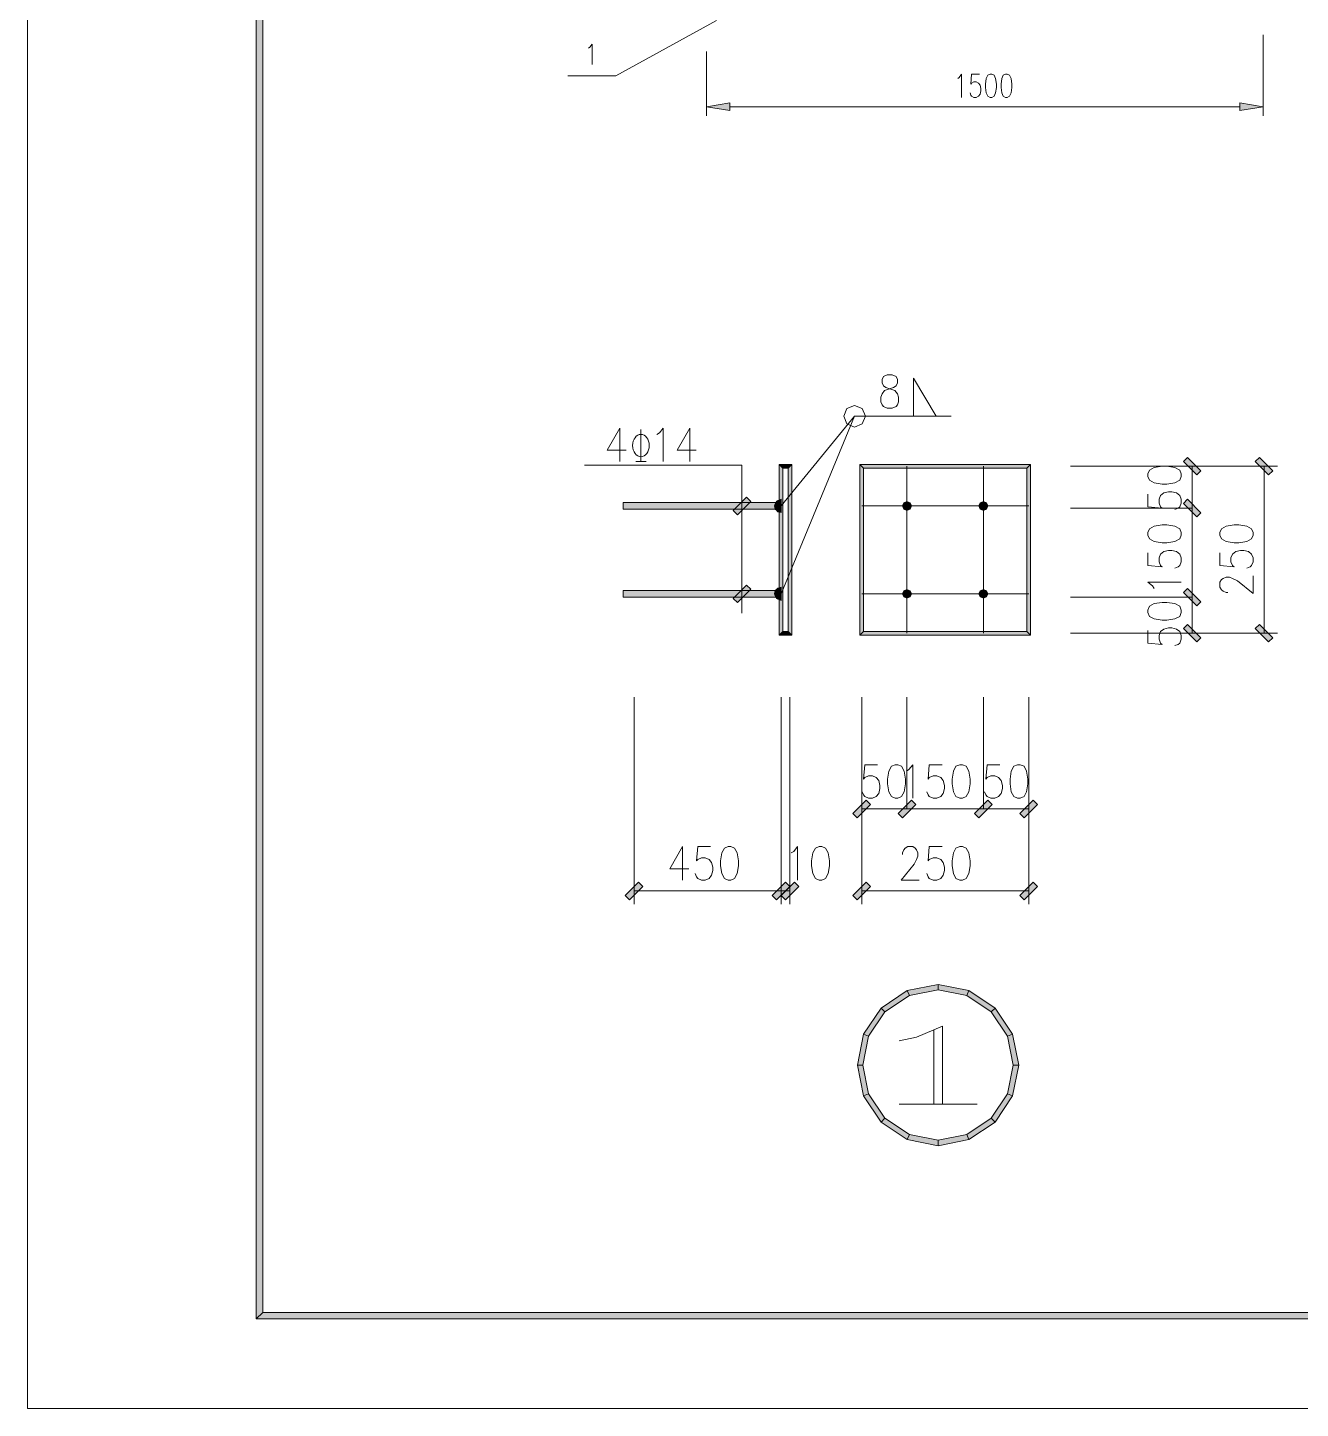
# Model space of a CAD drawing. Header units: millimetres. Extents: x 0 to 586, y 0 to 414.
# Drawn here: x 0 to 135.3, y 0 to 146.7 of the extents above; entities that cross this region are included whole.
import ezdxf

# ---------------------------------------------------------------- set-up
doc = ezdxf.new("R2010")
doc.units = ezdxf.units.MM

msp = doc.modelspace()

# ---------------------------------------------------------------- hatches: boundary and pattern name
h = msp.add_hatch(color=0)
h.dxf.hatch_style = 2
h.paths.add_polyline_path([(24.302861, 404.569083), (24.994306, 403.877639), (24.994306, 10.205861), (24.302861, 9.514417)])
h = msp.add_hatch(color=0)
h.dxf.hatch_style = 2
h.paths.add_polyline_path([(74.630139, 138.754556), (72.164222, 138.341806), (74.630139, 137.932583)])
h = msp.add_hatch(color=0)
h.dxf.hatch_style = 2
h.paths.add_polyline_path([(128.855611, 138.754556), (131.318, 138.341806), (128.855611, 137.932583)])
h = msp.add_hatch(color=0)
h.dxf.hatch_style = 2
h.paths.add_polyline_path([(80.288694, 82.58175), (79.893583, 82.190167), (79.893583, 100.33), (80.288694, 99.934889)])
h = msp.add_hatch(color=0)
h.dxf.hatch_style = 2
h.paths.add_polyline_path([(80.288694, 99.934889), (79.893583, 100.33), (81.234139, 100.33), (80.842556, 99.934889)])
h = msp.add_hatch(color=0)
h.dxf.hatch_style = 2
h.paths.add_polyline_path([(80.842556, 99.934889), (81.234139, 100.33), (81.234139, 82.190167), (80.842556, 82.58175)])
h = msp.add_hatch(color=0)
h.dxf.hatch_style = 2
h.paths.add_polyline_path([(88.861194, 99.934889), (88.466083, 100.33), (106.609444, 100.33), (106.214333, 99.934889)])
h = msp.add_hatch(color=0)
h.dxf.hatch_style = 2
h.paths.add_polyline_path([(88.861194, 82.58175), (88.466083, 82.190167), (88.466083, 100.33), (88.861194, 99.934889)])
h = msp.add_hatch(color=0)
h.dxf.hatch_style = 2
h.paths.add_polyline_path([(106.214333, 99.934889), (106.609444, 100.33), (106.609444, 82.190167), (106.214333, 82.58175)])
h = msp.add_hatch(color=0)
h.dxf.hatch_style = 2
h.paths.add_polyline_path([(124.717528, 99.649139), (124.265972, 99.197583), (122.847806, 100.61575), (123.299361, 101.067306)])
h = msp.add_hatch(color=0)
h.dxf.hatch_style = 2
h.paths.add_polyline_path([(132.36575, 99.649139), (131.914194, 99.197583), (130.496028, 100.61575), (130.947583, 101.067306)])
h = msp.add_hatch(color=0)
h.dxf.hatch_style = 2
h.paths.add_polyline_path([(80.091139, 96.266), (80.091139, 95.556917), (63.313028, 95.556917), (63.313028, 96.266)])
h = msp.add_hatch(color=0)
h.dxf.hatch_style = 2
h.paths.add_polyline_path([(75.448583, 94.974833), (74.997028, 95.426389), (76.415194, 96.848083), (76.86675, 96.396528)])
h = msp.add_hatch(color=0)
h.dxf.hatch_style = 2
h.paths.add_polyline_path([(79.477306, 95.909694), (79.477306, 96.142528), (79.382056, 95.909694)])
h = msp.add_hatch(color=0)
h.dxf.hatch_style = 2
h.paths.add_polyline_path([(79.477306, 95.556917), (79.477306, 95.909694), (79.382056, 95.909694)])
h = msp.add_hatch(color=0)
h.dxf.hatch_style = 2
h.paths.add_polyline_path([(79.590194, 95.909694), (79.590194, 96.414167), (79.477306, 96.142528)])
h = msp.add_hatch(color=0)
h.dxf.hatch_style = 2
h.paths.add_polyline_path([(79.477306, 95.909694), (79.590194, 95.909694), (79.477306, 96.142528)])
h = msp.add_hatch(color=0)
h.dxf.hatch_style = 2
h.paths.add_polyline_path([(79.477306, 95.556917), (79.590194, 95.444028), (79.477306, 95.909694)])
h = msp.add_hatch(color=0)
h.dxf.hatch_style = 2
h.paths.add_polyline_path([(79.590194, 95.444028), (79.590194, 95.909694), (79.477306, 95.909694)])
h = msp.add_hatch(color=0)
h.dxf.hatch_style = 2
h.paths.add_polyline_path([(79.738361, 95.909694), (79.738361, 96.474139), (79.590194, 96.414167)])
h = msp.add_hatch(color=0)
h.dxf.hatch_style = 2
h.paths.add_polyline_path([(79.590194, 95.909694), (79.738361, 95.909694), (79.590194, 96.414167)])
h = msp.add_hatch(color=0)
h.dxf.hatch_style = 2
h.paths.add_polyline_path([(79.590194, 95.444028), (79.738361, 95.295861), (79.590194, 95.909694)])
h = msp.add_hatch(color=0)
h.dxf.hatch_style = 2
h.paths.add_polyline_path([(79.738361, 95.295861), (79.738361, 95.909694), (79.590194, 95.909694)])
h = msp.add_hatch(color=0)
h.dxf.hatch_style = 2
h.paths.add_polyline_path([(80.091139, 95.909694), (80.091139, 96.622306), (79.738361, 96.474139)])
h = msp.add_hatch(color=0)
h.dxf.hatch_style = 2
h.paths.add_polyline_path([(79.738361, 95.909694), (80.091139, 95.909694), (79.738361, 96.474139)])
h = msp.add_hatch(color=0)
h.dxf.hatch_style = 2
h.paths.add_polyline_path([(79.738361, 95.295861), (80.091139, 95.200611), (79.738361, 95.909694)])
h = msp.add_hatch(color=0)
h.dxf.hatch_style = 2
h.paths.add_polyline_path([(80.091139, 95.200611), (80.091139, 95.909694), (79.738361, 95.909694)])
h = msp.add_hatch(color=0)
h.dxf.hatch_style = 2
h.paths.add_polyline_path([(93.140389, 96.244833), (92.999278, 95.909694), (93.472, 95.909694)])
h = msp.add_hatch(color=0)
h.dxf.hatch_style = 2
h.paths.add_polyline_path([(92.999278, 95.909694), (93.140389, 95.578083), (93.472, 95.909694)])
h = msp.add_hatch(color=0)
h.dxf.hatch_style = 2
h.paths.add_polyline_path([(93.472, 96.385944), (93.140389, 96.244833), (93.472, 95.909694)])
h = msp.add_hatch(color=0)
h.dxf.hatch_style = 2
h.paths.add_polyline_path([(93.140389, 95.578083), (93.472, 95.436972), (93.472, 95.909694)])
h = msp.add_hatch(color=0)
h.dxf.hatch_style = 2
h.paths.add_polyline_path([(93.807139, 96.244833), (93.472, 96.385944), (93.472, 95.909694)])
h = msp.add_hatch(color=0)
h.dxf.hatch_style = 2
h.paths.add_polyline_path([(93.94825, 95.909694), (93.807139, 96.244833), (93.472, 95.909694)])
h = msp.add_hatch(color=0)
h.dxf.hatch_style = 2
h.paths.add_polyline_path([(93.472, 95.436972), (93.807139, 95.578083), (93.472, 95.909694)])
h = msp.add_hatch(color=0)
h.dxf.hatch_style = 2
h.paths.add_polyline_path([(93.807139, 95.578083), (93.94825, 95.909694), (93.472, 95.909694)])
h = msp.add_hatch(color=0)
h.dxf.hatch_style = 2
h.paths.add_polyline_path([(101.264861, 96.244833), (101.127278, 95.909694), (101.6, 95.909694)])
h = msp.add_hatch(color=0)
h.dxf.hatch_style = 2
h.paths.add_polyline_path([(101.127278, 95.909694), (101.264861, 95.578083), (101.6, 95.909694)])
h = msp.add_hatch(color=0)
h.dxf.hatch_style = 2
h.paths.add_polyline_path([(101.6, 96.385944), (101.264861, 96.244833), (101.6, 95.909694)])
h = msp.add_hatch(color=0)
h.dxf.hatch_style = 2
h.paths.add_polyline_path([(101.264861, 95.578083), (101.6, 95.436972), (101.6, 95.909694)])
h = msp.add_hatch(color=0)
h.dxf.hatch_style = 2
h.paths.add_polyline_path([(101.935139, 96.244833), (101.6, 96.385944), (101.6, 95.909694)])
h = msp.add_hatch(color=0)
h.dxf.hatch_style = 2
h.paths.add_polyline_path([(102.072722, 95.909694), (101.935139, 96.244833), (101.6, 95.909694)])
h = msp.add_hatch(color=0)
h.dxf.hatch_style = 2
h.paths.add_polyline_path([(101.6, 95.436972), (101.935139, 95.578083), (101.6, 95.909694)])
h = msp.add_hatch(color=0)
h.dxf.hatch_style = 2
h.paths.add_polyline_path([(101.935139, 95.578083), (102.072722, 95.909694), (101.6, 95.909694)])
h = msp.add_hatch(color=0)
h.dxf.hatch_style = 2
h.paths.add_polyline_path([(124.717528, 95.190028), (124.265972, 94.738472), (122.847806, 96.160167), (123.299361, 96.611722)])
h = msp.add_hatch(color=0)
h.dxf.hatch_style = 2
h.paths.add_polyline_path([(80.091139, 86.924444), (80.091139, 86.211833), (63.313028, 86.211833), (63.313028, 86.924444)])
h = msp.add_hatch(color=0)
h.dxf.hatch_style = 2
h.paths.add_polyline_path([(75.448583, 85.633278), (74.997028, 86.084833), (76.415194, 87.503), (76.86675, 87.051444)])
h = msp.add_hatch(color=0)
h.dxf.hatch_style = 2
h.paths.add_polyline_path([(79.477306, 86.568139), (79.477306, 86.924444), (79.382056, 86.568139)])
h = msp.add_hatch(color=0)
h.dxf.hatch_style = 2
h.paths.add_polyline_path([(79.590194, 86.568139), (79.590194, 87.037333), (79.477306, 86.924444)])
h = msp.add_hatch(color=0)
h.dxf.hatch_style = 2
h.paths.add_polyline_path([(79.477306, 86.568139), (79.590194, 86.568139), (79.477306, 86.924444)])
h = msp.add_hatch(color=0)
h.dxf.hatch_style = 2
h.paths.add_polyline_path([(79.738361, 86.568139), (79.738361, 87.181972), (79.590194, 87.037333)])
h = msp.add_hatch(color=0)
h.dxf.hatch_style = 2
h.paths.add_polyline_path([(79.590194, 86.568139), (79.738361, 86.568139), (79.590194, 87.037333)])
h = msp.add_hatch(color=0)
h.dxf.hatch_style = 2
h.paths.add_polyline_path([(80.091139, 86.568139), (80.091139, 87.277222), (79.738361, 87.181972)])
h = msp.add_hatch(color=0)
h.dxf.hatch_style = 2
h.paths.add_polyline_path([(79.738361, 86.568139), (80.091139, 86.568139), (79.738361, 87.181972)])
h = msp.add_hatch(color=0)
h.dxf.hatch_style = 2
h.paths.add_polyline_path([(93.140389, 86.903278), (92.999278, 86.568139), (93.472, 86.568139)])
h = msp.add_hatch(color=0)
h.dxf.hatch_style = 2
h.paths.add_polyline_path([(93.472, 87.040861), (93.140389, 86.903278), (93.472, 86.568139)])
h = msp.add_hatch(color=0)
h.dxf.hatch_style = 2
h.paths.add_polyline_path([(93.807139, 86.903278), (93.472, 87.040861), (93.472, 86.568139)])
h = msp.add_hatch(color=0)
h.dxf.hatch_style = 2
h.paths.add_polyline_path([(93.94825, 86.568139), (93.807139, 86.903278), (93.472, 86.568139)])
h = msp.add_hatch(color=0)
h.dxf.hatch_style = 2
h.paths.add_polyline_path([(101.264861, 86.903278), (101.127278, 86.568139), (101.6, 86.568139)])
h = msp.add_hatch(color=0)
h.dxf.hatch_style = 2
h.paths.add_polyline_path([(101.6, 87.040861), (101.264861, 86.903278), (101.6, 86.568139)])
h = msp.add_hatch(color=0)
h.dxf.hatch_style = 2
h.paths.add_polyline_path([(101.935139, 86.903278), (101.6, 87.040861), (101.6, 86.568139)])
h = msp.add_hatch(color=0)
h.dxf.hatch_style = 2
h.paths.add_polyline_path([(102.072722, 86.568139), (101.935139, 86.903278), (101.6, 86.568139)])
h = msp.add_hatch(color=0)
h.dxf.hatch_style = 2
h.paths.add_polyline_path([(124.717528, 85.732056), (124.265972, 85.2805), (122.847806, 86.698667), (123.299361, 87.150222)])
h = msp.add_hatch(color=0)
h.dxf.hatch_style = 2
h.paths.add_polyline_path([(79.477306, 86.338833), (79.477306, 86.568139), (79.382056, 86.568139)])
h = msp.add_hatch(color=0)
h.dxf.hatch_style = 2
h.paths.add_polyline_path([(79.477306, 86.338833), (79.590194, 86.067194), (79.477306, 86.568139)])
h = msp.add_hatch(color=0)
h.dxf.hatch_style = 2
h.paths.add_polyline_path([(79.590194, 86.067194), (79.590194, 86.568139), (79.477306, 86.568139)])
h = msp.add_hatch(color=0)
h.dxf.hatch_style = 2
h.paths.add_polyline_path([(79.590194, 86.067194), (79.738361, 86.007222), (79.590194, 86.568139)])
h = msp.add_hatch(color=0)
h.dxf.hatch_style = 2
h.paths.add_polyline_path([(79.738361, 86.007222), (79.738361, 86.568139), (79.590194, 86.568139)])
h = msp.add_hatch(color=0)
h.dxf.hatch_style = 2
h.paths.add_polyline_path([(79.738361, 86.007222), (80.091139, 85.859056), (79.738361, 86.568139)])
h = msp.add_hatch(color=0)
h.dxf.hatch_style = 2
h.paths.add_polyline_path([(80.091139, 85.859056), (80.091139, 86.568139), (79.738361, 86.568139)])
h = msp.add_hatch(color=0)
h.dxf.hatch_style = 2
h.paths.add_polyline_path([(92.999278, 86.568139), (93.140389, 86.233), (93.472, 86.568139)])
h = msp.add_hatch(color=0)
h.dxf.hatch_style = 2
h.paths.add_polyline_path([(93.140389, 86.233), (93.472, 86.095417), (93.472, 86.568139)])
h = msp.add_hatch(color=0)
h.dxf.hatch_style = 2
h.paths.add_polyline_path([(93.472, 86.095417), (93.807139, 86.233), (93.472, 86.568139)])
h = msp.add_hatch(color=0)
h.dxf.hatch_style = 2
h.paths.add_polyline_path([(93.807139, 86.233), (93.94825, 86.568139), (93.472, 86.568139)])
h = msp.add_hatch(color=0)
h.dxf.hatch_style = 2
h.paths.add_polyline_path([(101.127278, 86.568139), (101.264861, 86.233), (101.6, 86.568139)])
h = msp.add_hatch(color=0)
h.dxf.hatch_style = 2
h.paths.add_polyline_path([(101.264861, 86.233), (101.6, 86.095417), (101.6, 86.568139)])
h = msp.add_hatch(color=0)
h.dxf.hatch_style = 2
h.paths.add_polyline_path([(101.6, 86.095417), (101.935139, 86.233), (101.6, 86.568139)])
h = msp.add_hatch(color=0)
h.dxf.hatch_style = 2
h.paths.add_polyline_path([(101.935139, 86.233), (102.072722, 86.568139), (101.6, 86.568139)])
h = msp.add_hatch(color=0)
h.dxf.hatch_style = 2
h.paths.add_polyline_path([(80.842556, 82.58175), (81.234139, 82.190167), (79.893583, 82.190167), (80.288694, 82.58175)])
h = msp.add_hatch(color=0)
h.dxf.hatch_style = 2
h.paths.add_polyline_path([(106.214333, 82.58175), (106.609444, 82.190167), (88.466083, 82.190167), (88.861194, 82.58175)])
h = msp.add_hatch(color=0)
h.dxf.hatch_style = 2
h.paths.add_polyline_path([(124.717528, 81.900889), (124.265972, 81.449333), (122.847806, 82.871028), (123.299361, 83.322583)])
h = msp.add_hatch(color=0)
h.dxf.hatch_style = 2
h.paths.add_polyline_path([(132.36575, 81.900889), (131.914194, 81.449333), (130.496028, 82.871028), (130.947583, 83.322583)])
h = msp.add_hatch(color=0)
h.dxf.hatch_style = 2
h.paths.add_polyline_path([(88.180333, 62.766222), (87.728778, 63.217778), (89.146944, 64.635944), (89.5985, 64.184389)])
h = msp.add_hatch(color=0)
h.dxf.hatch_style = 2
h.paths.add_polyline_path([(92.988694, 62.766222), (92.537139, 63.217778), (93.958833, 64.635944), (94.410389, 64.184389)])
h = msp.add_hatch(color=0)
h.dxf.hatch_style = 2
h.paths.add_polyline_path([(101.116694, 62.766222), (100.665139, 63.217778), (102.083306, 64.635944), (102.538389, 64.184389)])
h = msp.add_hatch(color=0)
h.dxf.hatch_style = 2
h.paths.add_polyline_path([(105.925056, 62.766222), (105.4735, 63.217778), (106.895194, 64.635944), (107.34675, 64.184389)])
h = msp.add_hatch(color=0)
h.dxf.hatch_style = 2
h.paths.add_polyline_path([(63.979778, 54.063194), (63.528222, 54.51475), (64.946389, 55.932917), (65.397944, 55.481361)])
h = msp.add_hatch(color=0)
h.dxf.hatch_style = 2
h.paths.add_polyline_path([(79.607833, 54.063194), (79.156278, 54.51475), (80.574444, 55.932917), (81.026, 55.481361)])
h = msp.add_hatch(color=0)
h.dxf.hatch_style = 2
h.paths.add_polyline_path([(80.553278, 54.063194), (80.101722, 54.51475), (81.523417, 55.932917), (81.974972, 55.481361)])
h = msp.add_hatch(color=0)
h.dxf.hatch_style = 2
h.paths.add_polyline_path([(88.180333, 54.063194), (87.728778, 54.51475), (89.146944, 55.932917), (89.5985, 55.481361)])
h = msp.add_hatch(color=0)
h.dxf.hatch_style = 2
h.paths.add_polyline_path([(105.925056, 54.063194), (105.4735, 54.51475), (106.895194, 55.932917), (107.34675, 55.481361)])
h = msp.add_hatch(color=0)
h.dxf.hatch_style = 2
h.paths.add_polyline_path([(93.50375, 44.404139), (90.720333, 42.548528), (91.133083, 42.135778), (93.722472, 43.867917)])
h = msp.add_hatch(color=0)
h.dxf.hatch_style = 2
h.paths.add_polyline_path([(96.781056, 45.056778), (93.50375, 44.404139), (93.722472, 43.867917), (96.781056, 44.478222)])
h = msp.add_hatch(color=0)
h.dxf.hatch_style = 2
h.paths.add_polyline_path([(100.061889, 44.404139), (96.781056, 45.056778), (96.781056, 44.478222), (99.839639, 43.867917)])
h = msp.add_hatch(color=0)
h.dxf.hatch_style = 2
h.paths.add_polyline_path([(102.841778, 42.548528), (100.061889, 44.404139), (99.839639, 43.867917), (102.432556, 42.135778)])
h = msp.add_hatch(color=0)
h.dxf.hatch_style = 2
h.paths.add_polyline_path([(90.720333, 42.548528), (88.864722, 39.765111), (89.397417, 39.542861), (91.133083, 42.135778)])
h = msp.add_hatch(color=0)
h.dxf.hatch_style = 2
h.paths.add_polyline_path([(104.700917, 39.765111), (102.841778, 42.548528), (102.432556, 42.135778), (104.164694, 39.542861)])
h = msp.add_hatch(color=0)
h.dxf.hatch_style = 2
h.paths.add_polyline_path([(88.864722, 39.765111), (88.212083, 36.484278), (88.790639, 36.484278), (89.397417, 39.542861)])
h = msp.add_hatch(color=0)
h.dxf.hatch_style = 2
h.paths.add_polyline_path([(105.353556, 36.484278), (104.700917, 39.765111), (104.164694, 39.542861), (104.775, 36.484278)])
h = msp.add_hatch(color=0)
h.dxf.hatch_style = 2
h.paths.add_polyline_path([(88.212083, 36.484278), (88.864722, 33.206972), (89.397417, 33.429222), (88.790639, 36.484278)])
h = msp.add_hatch(color=0)
h.dxf.hatch_style = 2
h.paths.add_polyline_path([(104.700917, 33.206972), (105.353556, 36.484278), (104.775, 36.484278), (104.164694, 33.429222)])
h = msp.add_hatch(color=0)
h.dxf.hatch_style = 2
h.paths.add_polyline_path([(88.864722, 33.206972), (90.720333, 30.423556), (91.133083, 30.836306), (89.397417, 33.429222)])
h = msp.add_hatch(color=0)
h.dxf.hatch_style = 2
h.paths.add_polyline_path([(102.841778, 30.423556), (104.700917, 33.206972), (104.164694, 33.429222), (102.432556, 30.836306)])
h = msp.add_hatch(color=0)
h.dxf.hatch_style = 2
h.paths.add_polyline_path([(90.720333, 30.423556), (93.50375, 28.567944), (93.722472, 29.104167), (91.133083, 30.836306)])
h = msp.add_hatch(color=0)
h.dxf.hatch_style = 2
h.paths.add_polyline_path([(100.061889, 28.567944), (102.841778, 30.423556), (102.432556, 30.836306), (99.839639, 29.104167)])
h = msp.add_hatch(color=0)
h.dxf.hatch_style = 2
h.paths.add_polyline_path([(93.50375, 28.567944), (96.781056, 27.915306), (96.781056, 28.493861), (93.722472, 29.104167)])
h = msp.add_hatch(color=0)
h.dxf.hatch_style = 2
h.paths.add_polyline_path([(96.781056, 27.915306), (100.061889, 28.567944), (99.839639, 29.104167), (96.781056, 28.493861)])
h = msp.add_hatch(color=0)
h.dxf.hatch_style = 2
h.paths.add_polyline_path([(24.302861, 9.514417), (24.994306, 10.205861), (575.429944, 10.205861), (576.117861, 9.514417)])

# ---------------------------------------------------------------- linework, layer by layer
at = {"color": 0, "lineweight": 0}
for points in [[(0, 0), (585.632278, 0), (585.632278, 414.0835), (0, 414.0835)], [(24.302861, 404.569083), (24.994306, 403.877639), (24.994306, 10.205861), (24.302861, 9.514417)], [(102.316139, 141.7955), (102.069194, 141.675556), (101.906917, 141.322778), (101.82225, 140.737167), (101.82225, 140.384389), (101.906917, 139.798778), (102.069194, 139.446), (102.316139, 139.329583), (102.481944, 139.329583), (102.728889, 139.446), (102.891167, 139.798778), (102.972306, 140.384389), (102.972306, 140.737167), (102.891167, 141.322778), (102.728889, 141.675556), (102.481944, 141.7955)], [(103.960083, 141.7955), (103.713139, 141.675556), (103.547333, 141.322778), (103.466194, 140.737167), (103.466194, 140.384389), (103.547333, 139.798778), (103.713139, 139.446), (103.960083, 139.329583), (104.125889, 139.329583), (104.369306, 139.446), (104.535111, 139.798778), (104.61625, 140.384389), (104.61625, 140.737167), (104.535111, 141.322778), (104.369306, 141.675556), (104.125889, 141.7955)], [(74.630139, 138.754556), (72.164222, 138.341806), (74.630139, 137.932583)], [(128.855611, 138.754556), (131.318, 138.341806), (128.855611, 137.932583)], [(91.365917, 109.851472), (90.960222, 109.682139), (90.826167, 109.343472), (90.826167, 109.008333), (90.960222, 108.669667), (91.231861, 108.500333), (91.771611, 108.331), (92.177306, 108.161667), (92.448944, 107.823), (92.583, 107.484333), (92.583, 106.979861), (92.448944, 106.641194), (92.311361, 106.471861), (91.905667, 106.302528), (91.365917, 106.302528), (90.960222, 106.471861), (90.826167, 106.641194), (90.688583, 106.979861), (90.688583, 107.484333), (90.826167, 107.823), (91.094278, 108.161667), (91.499972, 108.331), (92.04325, 108.500333), (92.311361, 108.669667), (92.448944, 109.008333), (92.448944, 109.343472), (92.311361, 109.682139), (91.905667, 109.851472)], [(86.755111, 105.44175), (87.09025, 106.253139), (87.901639, 106.588278), (88.713028, 106.253139), (89.048167, 105.44175), (88.713028, 104.630361), (87.901639, 104.295222), (87.09025, 104.630361)], [(80.288694, 82.58175), (79.893583, 82.190167), (79.893583, 100.33), (80.288694, 99.934889)], [(80.288694, 99.934889), (79.893583, 100.33), (81.234139, 100.33), (80.842556, 99.934889)], [(80.842556, 99.934889), (81.234139, 100.33), (81.234139, 82.190167), (80.842556, 82.58175)], [(88.861194, 99.934889), (88.466083, 100.33), (106.609444, 100.33), (106.214333, 99.934889)], [(88.861194, 82.58175), (88.466083, 82.190167), (88.466083, 100.33), (88.861194, 99.934889)], [(106.214333, 99.934889), (106.609444, 100.33), (106.609444, 82.190167), (106.214333, 82.58175)], [(119.080139, 99.045889), (119.245944, 98.640194), (119.753944, 98.368556), (120.600611, 98.2345), (121.105083, 98.2345), (121.95175, 98.368556), (122.45975, 98.640194), (122.629083, 99.045889), (122.629083, 99.314), (122.45975, 99.719694), (121.95175, 99.991333), (121.105083, 100.125389), (120.600611, 100.125389), (119.753944, 99.991333), (119.245944, 99.719694), (119.080139, 99.314)], [(124.717528, 99.649139), (124.265972, 99.197583), (122.847806, 100.61575), (123.299361, 101.067306)], [(132.36575, 99.649139), (131.914194, 99.197583), (130.496028, 100.61575), (130.947583, 101.067306)], [(80.091139, 96.266), (80.091139, 95.556917), (63.313028, 95.556917), (63.313028, 96.266)], [(75.448583, 94.974833), (74.997028, 95.426389), (76.415194, 96.848083), (76.86675, 96.396528)], [(79.477306, 95.909694), (79.477306, 96.142528), (79.382056, 95.909694)], [(79.477306, 95.556917), (79.477306, 95.909694), (79.382056, 95.909694)], [(79.590194, 95.909694), (79.590194, 96.414167), (79.477306, 96.142528)], [(79.477306, 95.909694), (79.590194, 95.909694), (79.477306, 96.142528)], [(79.477306, 95.556917), (79.590194, 95.444028), (79.477306, 95.909694)], [(79.590194, 95.444028), (79.590194, 95.909694), (79.477306, 95.909694)], [(79.738361, 95.909694), (79.738361, 96.474139), (79.590194, 96.414167)], [(79.590194, 95.909694), (79.738361, 95.909694), (79.590194, 96.414167)], [(79.590194, 95.444028), (79.738361, 95.295861), (79.590194, 95.909694)], [(79.738361, 95.295861), (79.738361, 95.909694), (79.590194, 95.909694)], [(80.091139, 95.909694), (80.091139, 96.622306), (79.738361, 96.474139)], [(79.738361, 95.909694), (80.091139, 95.909694), (79.738361, 96.474139)], [(79.738361, 95.295861), (80.091139, 95.200611), (79.738361, 95.909694)], [(80.091139, 95.200611), (80.091139, 95.909694), (79.738361, 95.909694)], [(93.140389, 96.244833), (92.999278, 95.909694), (93.472, 95.909694)], [(92.999278, 95.909694), (93.140389, 95.578083), (93.472, 95.909694)], [(93.472, 96.385944), (93.140389, 96.244833), (93.472, 95.909694)], [(93.140389, 95.578083), (93.472, 95.436972), (93.472, 95.909694)], [(93.807139, 96.244833), (93.472, 96.385944), (93.472, 95.909694)], [(93.94825, 95.909694), (93.807139, 96.244833), (93.472, 95.909694)], [(93.472, 95.436972), (93.807139, 95.578083), (93.472, 95.909694)], [(93.807139, 95.578083), (93.94825, 95.909694), (93.472, 95.909694)], [(101.264861, 96.244833), (101.127278, 95.909694), (101.6, 95.909694)], [(101.127278, 95.909694), (101.264861, 95.578083), (101.6, 95.909694)], [(101.6, 96.385944), (101.264861, 96.244833), (101.6, 95.909694)], [(101.264861, 95.578083), (101.6, 95.436972), (101.6, 95.909694)], [(101.935139, 96.244833), (101.6, 96.385944), (101.6, 95.909694)], [(102.072722, 95.909694), (101.935139, 96.244833), (101.6, 95.909694)], [(101.6, 95.436972), (101.935139, 95.578083), (101.6, 95.909694)], [(101.935139, 95.578083), (102.072722, 95.909694), (101.6, 95.909694)], [(124.717528, 95.190028), (124.265972, 94.738472), (122.847806, 96.160167), (123.299361, 96.611722)], [(119.080139, 92.812306), (119.245944, 92.406611), (119.753944, 92.134972), (120.600611, 92.000917), (121.105083, 92.000917), (121.95175, 92.134972), (122.45975, 92.406611), (122.629083, 92.812306), (122.629083, 93.080417), (122.45975, 93.486111), (121.95175, 93.75775), (121.105083, 93.891806), (120.600611, 93.891806), (119.753944, 93.75775), (119.245944, 93.486111), (119.080139, 93.080417)], [(126.728361, 92.812306), (126.897694, 92.406611), (127.402167, 92.134972), (128.248833, 92.000917), (128.756833, 92.000917), (129.599972, 92.134972), (130.107972, 92.406611), (130.277306, 92.812306), (130.277306, 93.080417), (130.107972, 93.486111), (129.599972, 93.75775), (128.756833, 93.891806), (128.248833, 93.891806), (127.402167, 93.75775), (126.897694, 93.486111), (126.728361, 93.080417)], [(80.091139, 86.924444), (80.091139, 86.211833), (63.313028, 86.211833), (63.313028, 86.924444)], [(75.448583, 85.633278), (74.997028, 86.084833), (76.415194, 87.503), (76.86675, 87.051444)], [(79.477306, 86.568139), (79.477306, 86.924444), (79.382056, 86.568139)], [(79.590194, 86.568139), (79.590194, 87.037333), (79.477306, 86.924444)], [(79.477306, 86.568139), (79.590194, 86.568139), (79.477306, 86.924444)], [(79.738361, 86.568139), (79.738361, 87.181972), (79.590194, 87.037333)], [(79.590194, 86.568139), (79.738361, 86.568139), (79.590194, 87.037333)], [(80.091139, 86.568139), (80.091139, 87.277222), (79.738361, 87.181972)], [(79.738361, 86.568139), (80.091139, 86.568139), (79.738361, 87.181972)], [(93.140389, 86.903278), (92.999278, 86.568139), (93.472, 86.568139)], [(93.472, 87.040861), (93.140389, 86.903278), (93.472, 86.568139)], [(93.807139, 86.903278), (93.472, 87.040861), (93.472, 86.568139)], [(93.94825, 86.568139), (93.807139, 86.903278), (93.472, 86.568139)], [(101.264861, 86.903278), (101.127278, 86.568139), (101.6, 86.568139)], [(101.6, 87.040861), (101.264861, 86.903278), (101.6, 86.568139)], [(101.935139, 86.903278), (101.6, 87.040861), (101.6, 86.568139)], [(102.072722, 86.568139), (101.935139, 86.903278), (101.6, 86.568139)], [(124.717528, 85.732056), (124.265972, 85.2805), (122.847806, 86.698667), (123.299361, 87.150222)], [(79.477306, 86.338833), (79.477306, 86.568139), (79.382056, 86.568139)], [(79.477306, 86.338833), (79.590194, 86.067194), (79.477306, 86.568139)], [(79.590194, 86.067194), (79.590194, 86.568139), (79.477306, 86.568139)], [(79.590194, 86.067194), (79.738361, 86.007222), (79.590194, 86.568139)], [(79.738361, 86.007222), (79.738361, 86.568139), (79.590194, 86.568139)], [(79.738361, 86.007222), (80.091139, 85.859056), (79.738361, 86.568139)], [(80.091139, 85.859056), (80.091139, 86.568139), (79.738361, 86.568139)], [(92.999278, 86.568139), (93.140389, 86.233), (93.472, 86.568139)], [(93.140389, 86.233), (93.472, 86.095417), (93.472, 86.568139)], [(93.472, 86.095417), (93.807139, 86.233), (93.472, 86.568139)], [(93.807139, 86.233), (93.94825, 86.568139), (93.472, 86.568139)], [(101.127278, 86.568139), (101.264861, 86.233), (101.6, 86.568139)], [(101.264861, 86.233), (101.6, 86.095417), (101.6, 86.568139)], [(101.6, 86.095417), (101.935139, 86.233), (101.6, 86.568139)], [(101.935139, 86.233), (102.072722, 86.568139), (101.6, 86.568139)], [(119.080139, 84.578472), (119.245944, 84.172778), (119.753944, 83.901139), (120.600611, 83.767083), (121.105083, 83.767083), (121.95175, 83.901139), (122.45975, 84.172778), (122.629083, 84.578472), (122.629083, 84.846583), (122.45975, 85.252278), (121.95175, 85.523917), (121.105083, 85.657972), (120.600611, 85.657972), (119.753944, 85.523917), (119.245944, 85.252278), (119.080139, 84.846583)], [(80.842556, 82.58175), (81.234139, 82.190167), (79.893583, 82.190167), (80.288694, 82.58175)], [(106.214333, 82.58175), (106.609444, 82.190167), (88.466083, 82.190167), (88.861194, 82.58175)], [(124.717528, 81.900889), (124.265972, 81.449333), (122.847806, 82.871028), (123.299361, 83.322583)], [(132.36575, 81.900889), (131.914194, 81.449333), (130.496028, 82.871028), (130.947583, 83.322583)], [(92.226694, 68.407139), (91.821, 68.237806), (91.549361, 67.729806), (91.415306, 66.883139), (91.415306, 66.378667), (91.549361, 65.532), (91.821, 65.024), (92.226694, 64.854667), (92.498333, 64.854667), (92.904028, 65.024), (93.172139, 65.532), (93.306194, 66.378667), (93.306194, 66.883139), (93.172139, 67.729806), (92.904028, 68.237806), (92.498333, 68.407139)], [(99.088222, 68.407139), (98.682528, 68.237806), (98.410889, 67.729806), (98.276833, 66.883139), (98.276833, 66.378667), (98.410889, 65.532), (98.682528, 65.024), (99.088222, 64.854667), (99.359861, 64.854667), (99.765556, 65.024), (100.033667, 65.532), (100.17125, 66.378667), (100.17125, 66.883139), (100.033667, 67.729806), (99.765556, 68.237806), (99.359861, 68.407139)], [(105.237139, 68.407139), (104.831444, 68.237806), (104.559806, 67.729806), (104.42575, 66.883139), (104.42575, 66.378667), (104.559806, 65.532), (104.831444, 65.024), (105.237139, 64.854667), (105.50525, 64.854667), (105.910944, 65.024), (106.182583, 65.532), (106.316639, 66.378667), (106.316639, 66.883139), (106.182583, 67.729806), (105.910944, 68.237806), (105.50525, 68.407139)], [(88.180333, 62.766222), (87.728778, 63.217778), (89.146944, 64.635944), (89.5985, 64.184389)], [(92.988694, 62.766222), (92.537139, 63.217778), (93.958833, 64.635944), (94.410389, 64.184389)], [(101.116694, 62.766222), (100.665139, 63.217778), (102.083306, 64.635944), (102.538389, 64.184389)], [(105.925056, 62.766222), (105.4735, 63.217778), (106.895194, 64.635944), (107.34675, 64.184389)], [(74.471389, 59.700583), (74.065694, 59.53125), (73.794056, 59.026778), (73.66, 58.180111), (73.66, 57.672111), (73.794056, 56.828972), (74.065694, 56.320972), (74.471389, 56.151639), (74.7395, 56.151639), (75.145194, 56.320972), (75.416833, 56.828972), (75.550889, 57.672111), (75.550889, 58.180111), (75.416833, 59.026778), (75.145194, 59.53125), (74.7395, 59.700583)], [(84.148083, 59.700583), (83.742389, 59.53125), (83.474278, 59.026778), (83.336694, 58.180111), (83.336694, 57.672111), (83.474278, 56.828972), (83.742389, 56.320972), (84.148083, 56.151639), (84.419722, 56.151639), (84.825417, 56.320972), (85.093528, 56.828972), (85.231111, 57.672111), (85.231111, 58.180111), (85.093528, 59.026778), (84.825417, 59.53125), (84.419722, 59.700583)], [(99.088222, 59.700583), (98.682528, 59.53125), (98.410889, 59.026778), (98.276833, 58.180111), (98.276833, 57.672111), (98.410889, 56.828972), (98.682528, 56.320972), (99.088222, 56.151639), (99.359861, 56.151639), (99.765556, 56.320972), (100.033667, 56.828972), (100.17125, 57.672111), (100.17125, 58.180111), (100.033667, 59.026778), (99.765556, 59.53125), (99.359861, 59.700583)], [(63.979778, 54.063194), (63.528222, 54.51475), (64.946389, 55.932917), (65.397944, 55.481361)], [(79.607833, 54.063194), (79.156278, 54.51475), (80.574444, 55.932917), (81.026, 55.481361)], [(80.553278, 54.063194), (80.101722, 54.51475), (81.523417, 55.932917), (81.974972, 55.481361)], [(88.180333, 54.063194), (87.728778, 54.51475), (89.146944, 55.932917), (89.5985, 55.481361)], [(105.925056, 54.063194), (105.4735, 54.51475), (106.895194, 55.932917), (107.34675, 55.481361)], [(93.50375, 44.404139), (90.720333, 42.548528), (91.133083, 42.135778), (93.722472, 43.867917)], [(96.781056, 45.056778), (93.50375, 44.404139), (93.722472, 43.867917), (96.781056, 44.478222)], [(100.061889, 44.404139), (96.781056, 45.056778), (96.781056, 44.478222), (99.839639, 43.867917)], [(102.841778, 42.548528), (100.061889, 44.404139), (99.839639, 43.867917), (102.432556, 42.135778)], [(90.720333, 42.548528), (88.864722, 39.765111), (89.397417, 39.542861), (91.133083, 42.135778)], [(104.700917, 39.765111), (102.841778, 42.548528), (102.432556, 42.135778), (104.164694, 39.542861)], [(88.864722, 39.765111), (88.212083, 36.484278), (88.790639, 36.484278), (89.397417, 39.542861)], [(105.353556, 36.484278), (104.700917, 39.765111), (104.164694, 39.542861), (104.775, 36.484278)], [(88.212083, 36.484278), (88.864722, 33.206972), (89.397417, 33.429222), (88.790639, 36.484278)], [(104.700917, 33.206972), (105.353556, 36.484278), (104.775, 36.484278), (104.164694, 33.429222)], [(88.864722, 33.206972), (90.720333, 30.423556), (91.133083, 30.836306), (89.397417, 33.429222)], [(102.841778, 30.423556), (104.700917, 33.206972), (104.164694, 33.429222), (102.432556, 30.836306)], [(90.720333, 30.423556), (93.50375, 28.567944), (93.722472, 29.104167), (91.133083, 30.836306)], [(100.061889, 28.567944), (102.841778, 30.423556), (102.432556, 30.836306), (99.839639, 29.104167)], [(93.50375, 28.567944), (96.781056, 27.915306), (96.781056, 28.493861), (93.722472, 29.104167)], [(96.781056, 27.915306), (100.061889, 28.567944), (99.839639, 29.104167), (96.781056, 28.493861)], [(24.302861, 9.514417), (24.994306, 10.205861), (575.429944, 10.205861), (576.117861, 9.514417)]]:
    msp.add_lwpolyline(points, close=True, dxfattribs=at)
for points in [[(73.211972, 147.506972), (62.512222, 141.629694)], [(131.318, 145.979444), (131.318, 137.357556)], [(59.622972, 144.568333), (59.778194, 144.670639), (60.011028, 144.981083), (60.011028, 142.8115)], [(72.164222, 144.187333), (72.164222, 137.357556)], [(62.512222, 141.629694), (57.414583, 141.629694)], [(98.865972, 141.322778), (99.031778, 141.442722), (99.275194, 141.7955), (99.275194, 139.329583)], [(101.166083, 141.7955), (100.344111, 141.7955), (100.262972, 140.737167), (100.344111, 140.853583), (100.591056, 140.973528), (100.838, 140.973528), (101.084944, 140.853583), (101.247222, 140.62075), (101.331889, 140.267972), (101.331889, 140.035139), (101.247222, 139.682361), (101.084944, 139.446), (100.838, 139.329583), (100.591056, 139.329583), (100.344111, 139.446), (100.262972, 139.562417), (100.181833, 139.798778)], [(128.855611, 138.341806), (74.630139, 138.341806)], [(94.1705, 109.495167), (96.572917, 105.44175)], [(94.1705, 105.44175), (94.1705, 109.495167)], [(87.901639, 105.44175), (80.091139, 95.909694)], [(87.901639, 105.44175), (80.091139, 86.568139)], [(87.901639, 105.44175), (98.174528, 105.44175)], [(62.96025, 104.185861), (61.609111, 101.818722), (63.637583, 101.818722)], [(62.96025, 104.185861), (62.96025, 100.636917)], [(65.189806, 104.016528), (65.189806, 100.636917)], [(66.879611, 103.508528), (67.15125, 103.677861), (67.556944, 104.185861), (67.556944, 100.636917)], [(70.396806, 104.185861), (69.045667, 101.818722), (71.074139, 101.818722)], [(70.396806, 104.185861), (70.396806, 100.636917)], [(75.931889, 100.224167), (59.196111, 100.224167)], [(64.650056, 100.636917), (65.733083, 100.636917)], [(75.931889, 84.529083), (75.931889, 100.224167)], [(93.472, 82.387722), (93.472, 100.132444)], [(101.6, 100.132444), (101.6, 82.387722)], [(110.846306, 100.132444), (132.852583, 100.132444)], [(123.782667, 82.387722), (123.782667, 100.132444)], [(131.430889, 82.387722), (131.430889, 100.132444)], [(119.080139, 97.151472), (119.080139, 95.800333), (120.600611, 95.66275), (120.431278, 95.800333), (120.261944, 96.206028), (120.261944, 96.611722), (120.431278, 97.017417), (120.769944, 97.285528), (121.274417, 97.423111), (121.613083, 97.423111), (122.121083, 97.285528), (122.45975, 97.017417), (122.629083, 96.611722), (122.629083, 96.206028), (122.45975, 95.800333), (122.290417, 95.66275), (121.95175, 95.528694)], [(80.091139, 96.622306), (79.590194, 96.414167), (79.382056, 95.909694), (79.590194, 95.40875), (80.091139, 95.200611)], [(88.663639, 95.909694), (106.411889, 95.909694)], [(110.846306, 95.673333), (123.782667, 95.673333)], [(119.080139, 90.917889), (119.080139, 89.56675), (120.600611, 89.429167), (120.431278, 89.56675), (120.261944, 89.972444), (120.261944, 90.378139), (120.431278, 90.783833), (120.769944, 91.051944), (121.274417, 91.189528), (121.613083, 91.189528), (122.121083, 91.051944), (122.45975, 90.783833), (122.629083, 90.378139), (122.629083, 89.972444), (122.45975, 89.56675), (122.290417, 89.429167), (121.95175, 89.295111)], [(126.728361, 90.917889), (126.728361, 89.56675), (128.248833, 89.429167), (128.0795, 89.56675), (127.910167, 89.972444), (127.910167, 90.378139), (128.0795, 90.783833), (128.418167, 91.051944), (128.926167, 91.189528), (129.261306, 91.189528), (129.769306, 91.051944), (130.107972, 90.783833), (130.277306, 90.378139), (130.277306, 89.972444), (130.107972, 89.56675), (129.938639, 89.429167), (129.599972, 89.295111)], [(127.5715, 86.726889), (127.402167, 86.726889), (127.067028, 86.860944), (126.897694, 86.995), (126.728361, 87.266639), (126.728361, 87.806389), (126.897694, 88.078028), (127.067028, 88.212083), (127.402167, 88.349667), (127.740833, 88.349667), (128.0795, 88.212083), (128.5875, 87.943972), (130.277306, 86.592833), (130.277306, 88.483722)], [(80.091139, 87.277222), (79.590194, 87.069083), (79.382056, 86.568139), (79.590194, 86.067194), (80.091139, 85.859056)], [(119.753944, 87.132583), (119.584611, 87.400694), (119.080139, 87.806389), (122.629083, 87.806389)], [(106.411889, 86.568139), (88.663639, 86.568139)], [(110.846306, 86.215361), (123.782667, 86.215361)], [(110.846306, 82.387722), (132.852583, 82.387722)], [(119.080139, 82.684056), (119.080139, 81.332917), (120.600611, 81.198861), (120.431278, 81.332917), (120.261944, 81.738611), (120.261944, 82.144306), (120.431278, 82.55), (120.769944, 82.818111), (121.274417, 82.955694), (121.613083, 82.955694), (122.121083, 82.818111), (122.45975, 82.55), (122.629083, 82.144306), (122.629083, 81.738611), (122.45975, 81.332917), (122.290417, 81.198861), (121.95175, 81.061278)], [(64.463083, 75.582639), (64.463083, 53.579889)], [(80.091139, 75.582639), (80.091139, 53.579889)], [(81.036583, 75.582639), (81.036583, 53.579889)], [(88.663639, 75.582639), (88.663639, 53.579889)], [(93.472, 75.582639), (93.472, 63.701083)], [(101.6, 75.582639), (101.6, 63.701083)], [(106.411889, 75.582639), (106.411889, 53.579889)], [(90.332278, 68.407139), (88.981139, 68.407139), (88.847083, 66.883139), (88.981139, 67.052472), (89.386833, 67.221806), (89.792528, 67.221806), (90.198222, 67.052472), (90.469861, 66.713806), (90.603917, 66.209333), (90.603917, 65.870667), (90.469861, 65.362667), (90.198222, 65.024), (89.792528, 64.854667), (89.386833, 64.854667), (88.981139, 65.024), (88.847083, 65.193333), (88.7095, 65.532)], [(93.4085, 67.729806), (93.680139, 67.899139), (94.085833, 68.407139), (94.085833, 64.854667)], [(97.197333, 68.407139), (95.842667, 68.407139), (95.708611, 66.883139), (95.842667, 67.052472), (96.248361, 67.221806), (96.654056, 67.221806), (97.05975, 67.052472), (97.331389, 66.713806), (97.465444, 66.209333), (97.465444, 65.870667), (97.331389, 65.362667), (97.05975, 65.024), (96.654056, 64.854667), (96.248361, 64.854667), (95.842667, 65.024), (95.708611, 65.193333), (95.574556, 65.532)], [(103.342722, 68.407139), (101.991583, 68.407139), (101.857528, 66.883139), (101.991583, 67.052472), (102.397278, 67.221806), (102.802972, 67.221806), (103.208667, 67.052472), (103.476778, 66.713806), (103.614361, 66.209333), (103.614361, 65.870667), (103.476778, 65.362667), (103.208667, 65.024), (102.802972, 64.854667), (102.397278, 64.854667), (101.991583, 65.024), (101.857528, 65.193333), (101.719944, 65.532)], [(88.663639, 63.701083), (106.411889, 63.701083)], [(69.603056, 59.700583), (68.251917, 57.336972), (70.276861, 57.336972)], [(69.603056, 59.700583), (69.603056, 56.151639)], [(72.576972, 59.700583), (71.225833, 59.700583), (71.08825, 58.180111), (71.225833, 58.349444), (71.631528, 58.518778), (72.037222, 58.518778), (72.442917, 58.349444), (72.711028, 58.010778), (72.848611, 57.506306), (72.848611, 57.167639), (72.711028, 56.659639), (72.442917, 56.320972), (72.037222, 56.151639), (71.631528, 56.151639), (71.225833, 56.320972), (71.08825, 56.490306), (70.954194, 56.828972)], [(81.174167, 59.026778), (81.445806, 59.196111), (81.8515, 59.700583), (81.8515, 56.151639)], [(93.002806, 58.857444), (93.002806, 59.026778), (93.140389, 59.365444), (93.274444, 59.53125), (93.546083, 59.700583), (94.085833, 59.700583), (94.357472, 59.53125), (94.491528, 59.365444), (94.625583, 59.026778), (94.625583, 58.688111), (94.491528, 58.349444), (94.219889, 57.841444), (92.86875, 56.151639), (94.763167, 56.151639)], [(97.197333, 59.700583), (95.842667, 59.700583), (95.708611, 58.180111), (95.842667, 58.349444), (96.248361, 58.518778), (96.654056, 58.518778), (97.05975, 58.349444), (97.331389, 58.010778), (97.465444, 57.506306), (97.465444, 57.167639), (97.331389, 56.659639), (97.05975, 56.320972), (96.654056, 56.151639), (96.248361, 56.151639), (95.842667, 56.320972), (95.708611, 56.490306), (95.574556, 56.828972)], [(64.463083, 54.998056), (81.036583, 54.998056)], [(88.663639, 54.998056), (106.411889, 54.998056)], [(92.642972, 39.048972), (94.480944, 39.444083), (97.243194, 40.625889), (97.243194, 32.346194)], [(96.322444, 40.230778), (96.322444, 32.346194)], [(92.642972, 32.346194), (100.922667, 32.346194)]]:
    msp.add_lwpolyline(points, dxfattribs=at)
msp.add_ellipse((65.189806, 102.326722), major_axis=(0, 1.181806), ratio=0.743284, start_param=0, end_param=6.283185, dxfattribs=at)

doc.saveas('drawing.dxf')
